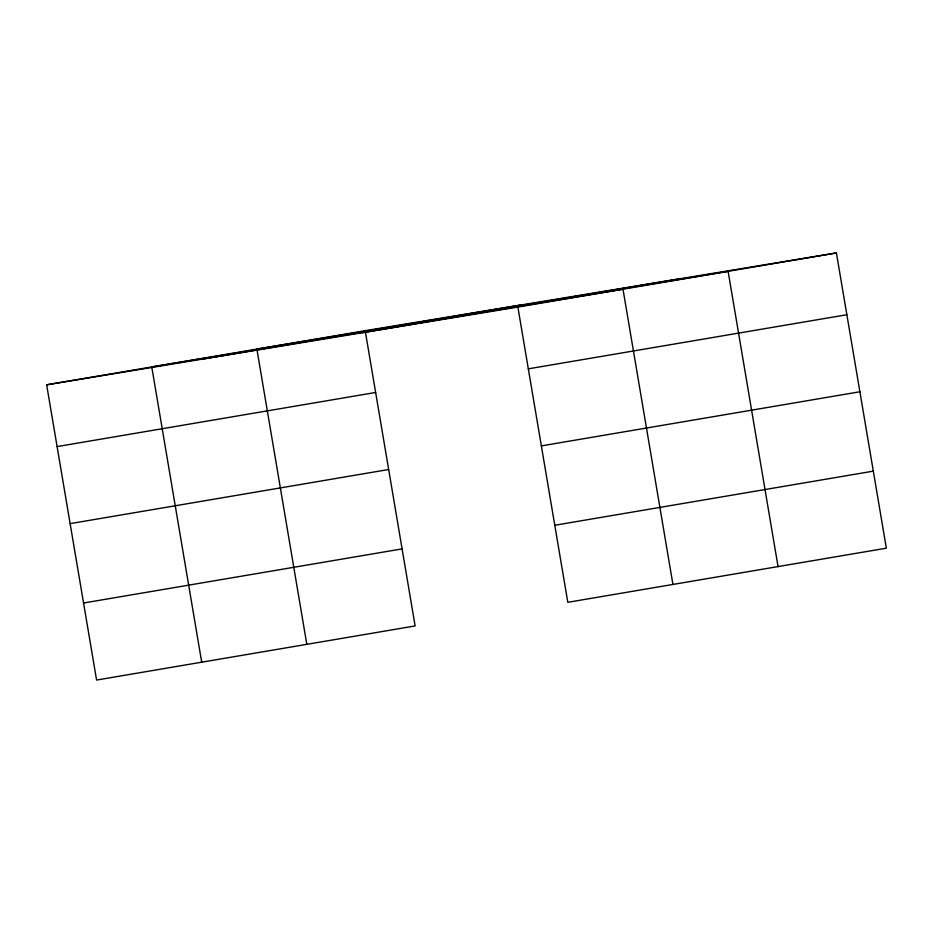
<?xml version="1.0" encoding="UTF-8"?>
<svg xmlns="http://www.w3.org/2000/svg" width="933" height="933" viewBox="0 0 933 933"><rect width="100%" height="100%" fill="white"/><g stroke="black" fill="none" stroke-linecap="round" stroke-linejoin="round"><path stroke-width="1.4" d="M46.65 384.816L365.188 330.69L836.411 252.948L886.35 548.184L567.812 602.31L517.873 307.062L46.65 384.816L96.589 680.052L415.127 625.938L365.188 330.69M202.158 359.158L520.696 305.033M362.377 332.719L680.903 278.594M517.873 307.062L836.411 252.948M57.1 446.592L375.637 392.466M528.323 368.838L846.861 314.724M70.127 523.635L388.664 469.509M541.362 445.892L859.888 391.767M83.55 603.01L402.088 548.896M554.785 525.267L873.323 471.142M778.052 566.588L728.113 271.34L256.878 349.094L306.817 644.341M672.926 584.443L622.999 289.207L151.764 366.949L201.703 662.197"/></g></svg>
